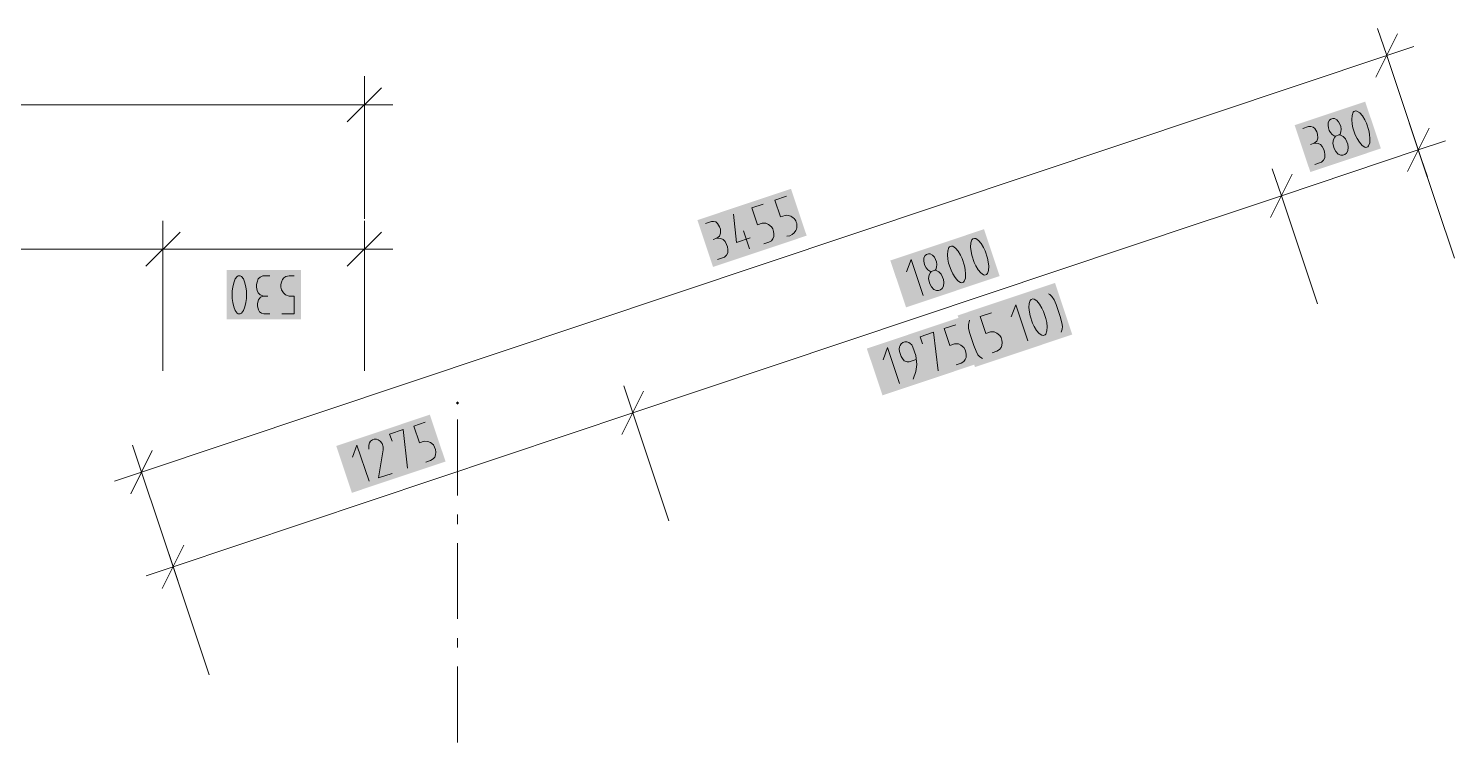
# Model space of a CAD drawing. Header units: millimetres. Extents: x 0 to 594, y 0 to 420.
# Drawn here: x 141.23 to 179.7, y 359.97 to 379.24 of the extents above; entities that cross this region are included whole.
import ezdxf

# ---------------------------------------------------------------- set-up
doc = ezdxf.new("R2010")
doc.units = ezdxf.units.MM
doc.header["$LTSCALE"] = 8
doc.layers.add('PDF_Koty delkove', color=7, linetype='Continuous')
doc.layers.add('PDF_Osy hlavni', color=7, linetype='Continuous')

msp = doc.modelspace()

# ---------------------------------------------------------------- linework, layer by layer
at = {"layer": 'PDF_Koty delkove', "lineweight": 18}
for points in [[(178.158, 379.091), (177.576, 377.924)], [(177.623, 379.236), (177.867, 378.507), (178.111, 377.778)], [(177.867, 378.507), (144.278, 367.264)], [(178.596, 378.751), (177.867, 378.507), (178.843, 375.591)], [(150.291, 377.947), (150.291, 377.179), (150.291, 376.41)], [(150.752, 377.64), (149.83, 376.717)], [(150.291, 377.179), (125.382, 377.179), (119.727, 377.179), (114.237, 377.179), (76.543, 377.179), (61.629, 377.179)], [(151.06, 377.179), (150.291, 377.179), (150.291, 374.104)], [(177.385, 376.487), (177.32, 376.682), (177.274, 376.773), (177.211, 376.878), (177.139, 376.963), (177.066, 377.011), (177.034, 377.017), (176.983, 377), (176.962, 376.976), (176.932, 376.893), (176.925, 376.783), (176.937, 376.66), (176.956, 376.56), (177.021, 376.365), (177.067, 376.273), (177.131, 376.168), (177.203, 376.084), (177.276, 376.036), (177.308, 376.028), (177.36, 376.045), (177.38, 376.071), (177.41, 376.153), (177.416, 376.263), (177.404, 376.386)], [(175.607, 376.539), (175.762, 376.592), (175.82, 376.593), (175.882, 376.578), (175.925, 376.538), (175.983, 376.45), (176.005, 376.385), (176.011, 376.279), (175.981, 376.197), (175.914, 376.139), (175.81, 376.104)], [(176.485, 376.33), (176.454, 376.338), (176.398, 376.373), (176.351, 376.429), (176.316, 376.489), (176.294, 376.555), (176.286, 376.623), (176.29, 376.697), (176.326, 376.763), (176.36, 376.791), (176.411, 376.809), (176.455, 376.806), (176.524, 376.775), (176.571, 376.719), (176.606, 376.659), (176.628, 376.594), (176.636, 376.524), (176.632, 376.451), (176.609, 376.39), (176.589, 376.365)], [(178.476, 376.689), (178.72, 375.96), (178.964, 375.231)], [(176.816, 376.116), (176.794, 376.181), (176.754, 376.258), (176.689, 376.326), (176.62, 376.357), (176.589, 376.365), (176.485, 376.33), (176.465, 376.305), (176.429, 376.238), (176.417, 376.145), (176.431, 376.06), (176.452, 375.995), (176.493, 375.918)], [(177.404, 376.386), (177.385, 376.487)], [(179.011, 376.544), (178.429, 375.376)], [(179.449, 376.204), (178.72, 375.96), (179.696, 373.044)], [(178.72, 375.96), (175.026, 374.724), (173.466, 374.201), (172.839, 373.992), (157.53, 368.867), (145.13, 364.717)], [(175.932, 375.567), (176.113, 375.628), (176.167, 375.683), (176.203, 375.749), (176.202, 375.838), (176.193, 375.908), (176.171, 375.973), (176.131, 376.049), (176.084, 376.105), (176.015, 376.136), (175.914, 376.139)], [(176.493, 375.918), (176.559, 375.85), (176.627, 375.819), (176.685, 375.819), (176.736, 375.837), (176.783, 375.871), (176.819, 375.937), (176.83, 376.031), (176.816, 376.116)], [(174.782, 375.453), (175.026, 374.724), (175.27, 373.995)], [(175.317, 375.308), (174.735, 374.14)], [(175.026, 374.724), (176.002, 371.808)], [(161.052, 374.5), (160.741, 374.396), (160.892, 373.943), (161.022, 373.987), (161.124, 373.984), (161.192, 373.953), (161.271, 373.889), (161.305, 373.829), (161.327, 373.764), (161.336, 373.695), (161.331, 373.622), (161.309, 373.56), (161.268, 373.51), (161.196, 373.468), (161.066, 373.424)], [(144.858, 374.052), (144.858, 373.284), (144.858, 372.515)], [(150.291, 374.052), (150.291, 373.284), (150.291, 372.515)], [(159.495, 373.979), (159.65, 374.031), (159.708, 374.033), (159.77, 374.017), (159.813, 373.977), (159.871, 373.89), (159.893, 373.825), (159.899, 373.719), (159.869, 373.636), (159.802, 373.578), (159.698, 373.543)], [(160.693, 373.588), (160.33, 373.466), (160.248, 374.231)], [(145.32, 373.745), (144.397, 372.822)], [(150.752, 373.745), (149.83, 372.822)], [(159.82, 373.007), (160.001, 373.068), (160.055, 373.122), (160.091, 373.188), (160.09, 373.278), (160.081, 373.347), (160.059, 373.412), (160.019, 373.489), (159.972, 373.544), (159.903, 373.575), (159.802, 373.578)], [(160.677, 373.294), (160.514, 373.78)], [(61.629, 373.284), (67.164, 373.284), (76.543, 373.284), (114.237, 373.284), (119.727, 373.284), (126.408, 373.284), (138.838, 373.284), (144.858, 373.284), (144.89, 373.284), (145.602, 373.284), (150.291, 373.284), (151.06, 373.284)], [(144.858, 373.284), (144.858, 372.963), (144.858, 372.73), (144.858, 372.729), (144.858, 372.72), (144.858, 370.004)], [(150.291, 373.284), (150.291, 370.004)], [(165.579, 372.679), (165.547, 372.687), (165.492, 372.723), (165.445, 372.778), (165.41, 372.839), (165.388, 372.904), (165.38, 372.973), (165.384, 373.046), (165.42, 373.112), (165.454, 373.141), (165.505, 373.158), (165.549, 373.156), (165.618, 373.124), (165.665, 373.068), (165.7, 373.008), (165.722, 372.943), (165.73, 372.874), (165.726, 372.801), (165.703, 372.739), (165.683, 372.714)], [(166.055, 373.325), (166.026, 373.243), (166.019, 373.132), (166.031, 373.01), (166.05, 372.909), (166.115, 372.715), (166.161, 372.622), (166.225, 372.517), (166.297, 372.433), (166.37, 372.385), (166.402, 372.377), (166.453, 372.395), (166.474, 372.42), (166.504, 372.502), (166.51, 372.613), (166.498, 372.735), (166.479, 372.837)], [(166.479, 372.837), (166.414, 373.031), (166.368, 373.123), (166.304, 373.228), (166.233, 373.312), (166.16, 373.36), (166.128, 373.367), (166.077, 373.349), (166.055, 373.325)], [(165.363, 372.03), (165.038, 373.002), (164.917, 372.674)], [(147.109, 372.155), (147.095, 372.258), (147.067, 372.377), (147.026, 372.48), (146.972, 372.549), (146.944, 372.566), (146.89, 372.566), (146.862, 372.549), (146.808, 372.48), (146.767, 372.377), (146.74, 372.258), (146.726, 372.155)], [(147.738, 372.566), (147.547, 372.566), (147.479, 372.531), (147.424, 372.48), (147.397, 372.395), (147.383, 372.326), (147.383, 372.258), (147.397, 372.172), (147.424, 372.105), (147.479, 372.054), (147.574, 372.019)], [(148.067, 371.541), (148.395, 371.541), (148.395, 372.019), (148.258, 372.019), (148.163, 372.054), (148.108, 372.105), (148.054, 372.19), (148.04, 372.258), (148.04, 372.326), (148.054, 372.395), (148.081, 372.463), (148.122, 372.514), (148.176, 372.549), (148.258, 372.566), (148.395, 372.566)], [(146.726, 372.155), (146.726, 371.95), (146.74, 371.849), (146.767, 371.729), (146.808, 371.626), (146.862, 371.557), (146.89, 371.541), (146.944, 371.541), (146.972, 371.557), (147.026, 371.626), (147.067, 371.729), (147.095, 371.849), (147.109, 371.95), (147.109, 372.155)], [(147.738, 371.541), (147.574, 371.541), (147.519, 371.557), (147.465, 371.592), (147.437, 371.644), (147.41, 371.745), (147.41, 371.814), (147.437, 371.916), (147.492, 371.985), (147.574, 372.019), (147.683, 372.019)], [(168.74, 372.079), (168.777, 372.056), (168.838, 372.004), (168.895, 371.916), (168.952, 371.79), (169.061, 371.467), (169.102, 371.3), (169.122, 371.198), (169.117, 371.125), (169.087, 371.043)], [(168.184, 370.812), (167.859, 371.784), (167.738, 371.456)], [(166.242, 371.243), (165.931, 371.139), (166.083, 370.686), (166.213, 370.73), (166.314, 370.727), (166.382, 370.695), (166.461, 370.632), (166.495, 370.572), (166.517, 370.507), (166.526, 370.438), (166.521, 370.365), (166.499, 370.303), (166.459, 370.253), (166.386, 370.21), (166.257, 370.167)], [(166.962, 370.332), (166.888, 370.378), (166.841, 370.435), (166.795, 370.528), (166.727, 370.686), (166.619, 371.009), (166.589, 371.144), (166.583, 371.249), (166.6, 371.327), (166.615, 371.368)], [(167.211, 371.567), (166.9, 371.463), (167.052, 371.01), (167.181, 371.054), (167.283, 371.051), (167.351, 371.02), (167.429, 370.956), (167.464, 370.897), (167.486, 370.831), (167.494, 370.762), (167.49, 370.689), (167.468, 370.628)], [(165.347, 370.728), (165.283, 370.922), (165.646, 371.043), (165.764, 370.002)], [(164.727, 369.655), (164.402, 370.627), (164.281, 370.299)], [(164.926, 370.785), (164.868, 370.783), (164.817, 370.766), (164.77, 370.733), (164.742, 370.687), (164.727, 370.646), (164.717, 370.589), (164.725, 370.52), (164.769, 370.39), (164.804, 370.33), (164.852, 370.274), (164.933, 370.247), (164.99, 370.248), (165.171, 370.309)], [(165.09, 369.777), (165.166, 369.982), (165.189, 370.171), (165.165, 370.414), (165.088, 370.642), (165.054, 370.702), (165.012, 370.742), (164.975, 370.765), (164.926, 370.785)], [(167.468, 370.628), (167.427, 370.577), (167.355, 370.535), (167.225, 370.491)], [(157.821, 369.451), (157.239, 368.284)], [(157.286, 369.596), (157.53, 368.867), (157.774, 368.138)], [(151.933, 368.615), (151.622, 368.511), (151.773, 368.058), (151.903, 368.102), (152.005, 368.099), (152.073, 368.068), (152.152, 368.004), (152.186, 367.944), (152.208, 367.879), (152.217, 367.81), (152.213, 367.737), (152.19, 367.675), (152.15, 367.625), (152.077, 367.583), (151.947, 367.539)], [(157.53, 368.867), (158.506, 365.952)], [(151.038, 367.235), (150.675, 367.113), (150.796, 367.874), (150.799, 367.948), (150.767, 368.045), (150.72, 368.101), (150.665, 368.137), (150.614, 368.157), (150.557, 368.155), (150.506, 368.137), (150.459, 368.104)], [(151.037, 368.1), (150.972, 368.294), (151.336, 368.415), (151.454, 367.374)], [(144.569, 367.848), (143.987, 366.68)], [(144.034, 367.993), (144.278, 367.264), (144.522, 366.535)], [(150.415, 367.026), (150.09, 367.998), (149.969, 367.67)], [(150.459, 368.104), (150.431, 368.058), (150.408, 367.997), (150.414, 367.892)], [(143.549, 367.02), (144.278, 367.264), (145.254, 364.348)], [(144.886, 365.446), (145.13, 364.717), (145.374, 363.988)], [(145.421, 365.301), (144.84, 364.133)], [(144.402, 364.473), (145.13, 364.717), (146.107, 361.801)]]:
    msp.add_lwpolyline(points, dxfattribs=at)
msp.add_lwpolyline([(161.675, 374.709), (161.364, 374.605), (161.515, 374.152), (161.645, 374.195, -1.033997), (161.689, 373.633)], format="xyb", dxfattribs=at)
for points in [[(167.102, 373.045), (167.037, 373.24), (166.991, 373.331), (166.927, 373.436), (166.856, 373.521), (166.783, 373.569), (166.751, 373.575), (166.7, 373.558), (166.678, 373.534), (166.649, 373.451), (166.642, 373.341), (166.654, 373.218), (166.673, 373.118), (166.738, 372.923), (166.784, 372.831), (166.848, 372.726), (166.92, 372.642), (166.993, 372.594), (167.025, 372.586), (167.076, 372.603), (167.097, 372.629), (167.127, 372.711), (167.133, 372.821), (167.121, 372.943)], [(165.91, 372.466), (165.888, 372.531), (165.848, 372.607), (165.783, 372.675), (165.714, 372.706), (165.683, 372.714), (165.579, 372.679), (165.558, 372.654), (165.523, 372.588), (165.511, 372.494), (165.524, 372.409), (165.546, 372.344), (165.586, 372.268), (165.653, 372.199), (165.721, 372.168), (165.779, 372.169), (165.83, 372.186), (165.877, 372.22), (165.913, 372.286), (165.924, 372.381)], [(168.676, 371.41), (168.611, 371.605), (168.565, 371.696), (168.501, 371.802), (168.43, 371.886), (168.357, 371.934), (168.325, 371.94), (168.274, 371.923), (168.253, 371.899), (168.223, 371.816), (168.217, 371.706), (168.228, 371.584), (168.247, 371.483), (168.313, 371.289), (168.358, 371.196), (168.423, 371.091), (168.494, 371.007), (168.567, 370.959), (168.599, 370.951), (168.651, 370.968), (168.672, 370.994), (168.701, 371.076), (168.707, 371.186), (168.695, 371.309)]]:
    msp.add_lwpolyline(points, close=True, dxfattribs=at)
at = {"layer": 'PDF_Koty delkove', "color": 7, "lineweight": 18, "true_color": 0xffffff, "transparency": 33554559}
for points in [[(175.808, 375.364), (177.71, 376), (175.385, 376.628), (177.287, 377.264)], [(159.696, 372.803), (162.221, 373.648), (159.273, 374.067), (161.798, 374.912)], [(164.902, 371.713), (167.427, 372.558), (164.479, 372.977), (167.004, 373.822)], [(148.577, 372.72), (146.572, 372.72), (148.577, 371.387), (146.572, 371.387)], [(166.761, 370.102), (169.385, 370.98), (166.294, 371.495), (168.919, 372.373)], [(164.267, 369.339), (166.788, 370.183), (163.844, 370.602), (166.365, 371.446)], [(149.954, 366.71), (152.479, 367.555), (149.531, 367.973), (152.056, 368.818)]]:
    msp.add_solid(points, dxfattribs=at)
at = {"layer": 'PDF_Osy hlavni', "lineweight": 18}
for points in [[(152.802, 366.637), (152.802, 368.687)], [(152.802, 365.868), (152.802, 366.124)], [(152.802, 363.306), (152.802, 365.356)], [(152.802, 362.537), (152.802, 362.793)], [(152.802, 359.974), (152.802, 362.024)]]:
    msp.add_lwpolyline(points, dxfattribs=at)
at = {"layer": 'PDF_Osy hlavni', "lineweight": 18, "transparency": 33554559}
msp.add_solid([(152.802, 369.089), (152.756, 369.135), (152.848, 369.135), (152.802, 369.181)], dxfattribs=at)

doc.saveas('drawing.dxf')
